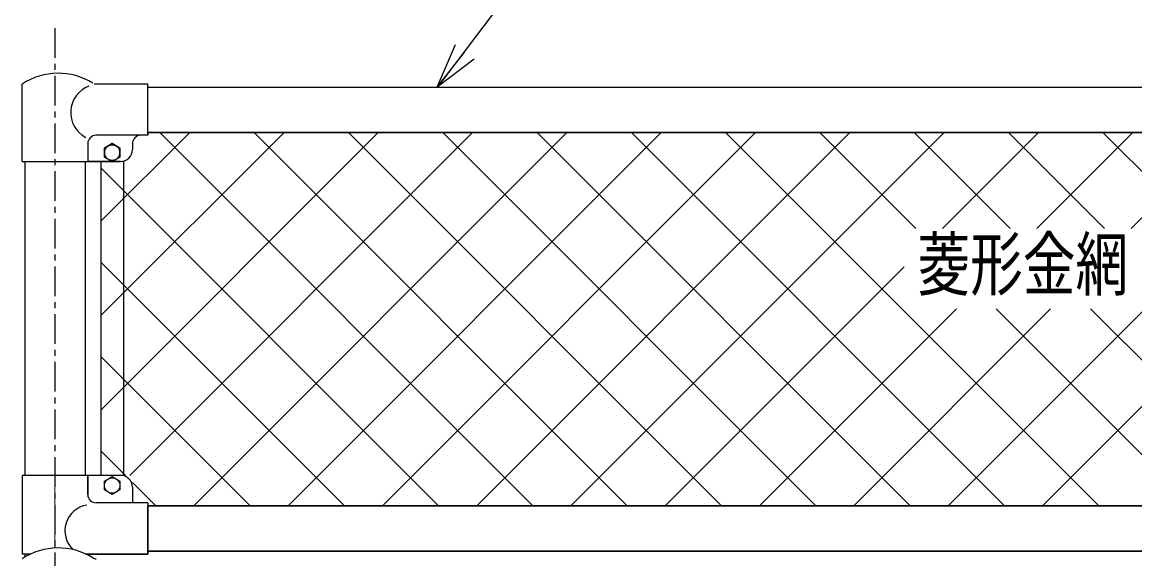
# Model space of a CAD drawing. Units: millimetres, scale not verified. Extents: x -4455 to 4455, y -3150 to 3150.
# Drawn here: x -3195 to -2261, y 1467 to 1917 of the extents above; entities that cross this region are included whole.
import ezdxf
from ezdxf.enums import TextEntityAlignment as Align

# ---------------------------------------------------------------- set-up
doc = ezdxf.new("R2010")
doc.units = ezdxf.units.MM
doc.header["$LTSCALE"] = 20
doc.linetypes.add('USER2', pattern=[2, 1.25, -0.25, 0.25, -0.25])
for name, color, linetype, lineweight in [('0-1_net', 2, 'Continuous', 25), ('0-2_0', 7, 'Continuous', 25), ('0-3_1', 7, 'Continuous', 25), ('0-4_14', 7, 'Continuous', 25), ('0-6_柱', 7, 'Continuous', 25), ('0-8_center', 2, 'USER2', 25)]:
    doc.layers.add(name, color=color, linetype=linetype, lineweight=lineweight)
doc.styles.add('ＭＳ ゴシック', font='')
doc.styles.get('ＭＳ ゴシック').set_extended_font_data('MS Gothic')

# ---------------------------------------------------------------- blocks, each defined once
blk = doc.blocks.new('_Open30')
at = {"layer": '0-2_0', "color": 2}
blk.add_line((0, 0), (-20, 0), dxfattribs=at)
blk.add_lwpolyline([(-20, 5.36), (0, 0), (-20, -5.36)], dxfattribs=at)

msp = doc.modelspace()

# ---------------------------------------------------------------- linework, layer by layer
at = {"layer": '0-1_net'}
for p, q in [((-3128.89, 1750.24), (-3054.26, 1824.86)), ((-3128.89, 1671.04), (-2975.06, 1824.86)), ((-3128.89, 1591.85), (-2895.87, 1824.86)), ((-3104.53, 1537), (-2816.67, 1824.86)), ((-2765.98, 1511.5), (-3079.34, 1824.86)), ((-3050.84, 1511.5), (-2737.48, 1824.86)), ((-2686.78, 1511.5), (-3000.15, 1824.86)), ((-2971.64, 1511.5), (-2658.28, 1824.86)), ((-2607.59, 1511.5), (-2920.95, 1824.86)), ((-2892.45, 1511.5), (-2579.08, 1824.86)), ((-2528.39, 1511.5), (-2841.75, 1824.86)), ((-2813.25, 1511.5), (-2499.89, 1824.86)), ((-2449.2, 1511.5), (-2762.56, 1824.86)), ((-2734.05, 1511.5), (-2420.69, 1824.86)), ((-2370, 1511.5), (-2683.36, 1824.86)), ((-2290.8, 1511.5), (-2604.17, 1824.86)), ((-2444.35, 1744.24), (-2524.97, 1824.86)), ((-2365.15, 1744.24), (-2445.77, 1824.86)), ((-2422.12, 1744.24), (-2341.5, 1824.86)), ((-2417.27, 1511.5), (-2103.91, 1824.86)), ((-2285.96, 1744.24), (-2366.58, 1824.86)), ((-2342.92, 1744.24), (-2262.3, 1824.86)), ((-2338.07, 1511.5), (-2024.71, 1824.86)), ((-1974.02, 1511.5), (-2287.38, 1824.86)), ((-2263.73, 1744.24), (-2183.1, 1824.86)), ((-2845.18, 1511.5), (-3128.89, 1795.21)), ((-2924.37, 1511.5), (-3128.89, 1716.02)), ((-2654.86, 1511.5), (-2454.36, 1712)), ((-2575.66, 1511.5), (-2410.42, 1676.74)), ((-2496.47, 1511.5), (-2331.23, 1676.74)), ((-2211.61, 1511.5), (-2376.85, 1676.74)), ((-2132.41, 1511.5), (-2297.65, 1676.74)), ((-3003.57, 1511.5), (-3128.89, 1636.82)), ((-3108.27, 1537), (-3128.89, 1557.62)), ((-3082.76, 1511.5), (-3102.38, 1531.12))]:
    msp.add_line(p, q, dxfattribs=at)
at = {"layer": '0-1_net', "lineweight": 18}
msp.add_line((-3167.38, 1537.01), (-3167.38, 1476.05), dxfattribs=at)
at = {"layer": '0-1_net', "color": 7}
for points in [[(-1201.38, 1865.36), (-1245.38, 1865.36), (-1245.38, 1824.86), (-3089.39, 1824.86), (-3089.39, 1822.37), (-3132.95, 1822.37)], [(-3139.88, 1815.41), (-3139.88, 1800.37), (-3119.39, 1800.37), (-3125.89, 1804.11), (-3125.89, 1811.62), (-3119.38, 1815.37), (-3112.88, 1811.62), (-3112.88, 1804.11), (-3119.38, 1800.37), (-3112.38, 1800.37)], [(-3112.38, 1800.37), (-3119.38, 1800.37), (-3119.38, 1800.36), (-3119.39, 1800.37), (-3128.89, 1800.37), (-3128.89, 1537.01), (-3139.88, 1537.01), (-3139.88, 1520.96)], [(-3139.88, 1521.04), (-3139.88, 1537.01), (-3167.38, 1537.01)], [(-3141.46, 1471.01), (-3089.39, 1471.01), (-3089.39, 1511.5), (-1245.38, 1511.5), (-1245.38, 1514), (-1239.34, 1514)]]:
    msp.add_lwpolyline(points, dxfattribs=at)
for centre, radius, start, end in [((-3132.88, 1815.37), 7, 90.56138, 179.68173), ((-3112.38, 1810.37), 10, 269.99968, 359.99948), ((-3112.38, 1810.37), 10, 359.99948, 0), ((-3132.88, 1521), 7, 179.68173, 180.31827)]:
    msp.add_arc(centre, radius, start, end, dxfattribs=at)
at = {"layer": '0-2_0'}
msp.add_lwpolyline([(-2387.17, 1973.19), (-2762.63, 1973.19), (-2844.76, 1864.83)], dxfattribs=at)
at = {"layer": '0-3_1'}
for p, q in [((-3112.38, 1865.36), (-3134.37, 1865.36)), ((-3089.39, 1862.86), (-1245.38, 1862.86)), ((-3089.39, 1824.86), (-1245.38, 1824.86)), ((-3139.88, 1815.37), (-3139.88, 1800.37)), ((-3119.38, 1815.37), (-3125.89, 1811.62)), ((-3112.88, 1811.62), (-3119.38, 1815.37)), ((-3102.38, 1815.37), (-3102.38, 1810.37)), ((-3125.89, 1811.62), (-3125.89, 1804.11)), ((-3112.88, 1804.11), (-3112.88, 1811.62)), ((-3112.38, 1800.37), (-3139.88, 1800.37)), ((-3128.89, 1800.37), (-3128.89, 1537.01)), ((-3109.89, 1800.68), (-3109.89, 1536.69)), ((-3112.38, 1537), (-3194.88, 1537.01)), ((-3139.88, 1537), (-3139.88, 1521)), ((-3125.89, 1532.26), (-3119.38, 1536.01)), ((-3125.89, 1524.75), (-3125.89, 1532.26)), ((-3119.38, 1536.01), (-3112.88, 1532.26)), ((-3112.88, 1532.26), (-3112.88, 1524.75)), ((-3119.38, 1521), (-3125.89, 1524.75)), ((-3112.88, 1524.75), (-3119.38, 1521)), ((-3102.38, 1527), (-3102.38, 1514)), ((-1245.78, 1511.5), (-3089.79, 1511.5)), ((-1245.78, 1473.5), (-3089.79, 1473.5)), ((-3089.39, 1473.5), (-1245.38, 1473.5))]:
    msp.add_line(p, q, dxfattribs=at)
msp.add_lwpolyline([(-3125.89, 1804.11), (-3119.38, 1800.36), (-3112.88, 1804.11)], dxfattribs=at)
for centre in [(-3119.38, 1807.87), (-3119.38, 1528.51)]:
    msp.add_circle(centre, 6.5, dxfattribs=at)
for centre, radius, start, end in [((-3130.61, 1841.61), 23.62, 110.71131, 242.59012), ((-3132.88, 1815.37), 7, 90, 180), ((-3095.38, 1815.37), 7, 90, 180), ((-3112.38, 1810.37), 10, 270, 0), ((-3112.38, 1527), 10, 0, 90), ((-3132.88, 1521), 7, 180.00189, 270), ((-3137.23, 1490.48), 21.8, 98.96718, 226.27739)]:
    msp.add_arc(centre, radius, start, end, dxfattribs=at)
at = {"layer": '0-4_14'}
for p, q in [((-3194.88, 1800.37), (-3194.88, 1865.36)), ((-3089.39, 1865.36), (-3132.91, 1865.36)), ((-3089.39, 1822.37), (-3089.39, 1865.36)), ((-3089.39, 1822.37), (-3132.88, 1822.37)), ((-3194.88, 1800.37), (-3139.88, 1800.37)), ((-3192.78, 1800.37), (-3192.78, 1537.01)), ((-3194.88, 1537), (-3194.88, 1471.01)), ((-3089.39, 1514), (-3132.88, 1514)), ((-3089.39, 1514), (-3089.39, 1471.01)), ((-3187.79, 1471.01), (-3194.88, 1471.01)), ((-3192.78, 1471.01), (-3192.78, 1468.37)), ((-3089.39, 1471.01), (-3141.46, 1471.01))]:
    msp.add_line(p, q, dxfattribs=at)
for centre, radius, start, end in [((-3164.63, 1819.44), 55, 58.08677, 123.37274), ((-3164.63, 1421.13), 55, 58.08677, 123.37274), ((-3132.91, 1472.05), 5, 238.08846, 270)]:
    msp.add_arc(centre, radius, start, end, dxfattribs=at)
at = {"layer": '0-6_柱'}
msp.add_line((-3141.98, 1800.37), (-3141.98, 1537.01), dxfattribs=at)
at = {"layer": '0-8_center'}
msp.add_line((-3167.38, 1912.36), (-3167.38, 779.78), dxfattribs=at)

# ---------------------------------------------------------------- block references
at = {"layer": '0-2_0', "xscale": 1.875, "yscale": 1.875, "rotation": 232.00628}
msp.add_blockref('_Open30', (-2846.3, 1862.86), dxfattribs=at)

# ---------------------------------------------------------------- texts
at = {"layer": '0-2_0', "color": 3, "style": 'ＭＳ ゴシック', "width": 0.75}
msp.add_text('菱形金網', height=43.26, dxfattribs=at).set_placement((-2443.11, 1679.67), align=Align.BOTTOM_LEFT)

doc.saveas('drawing.dxf')
